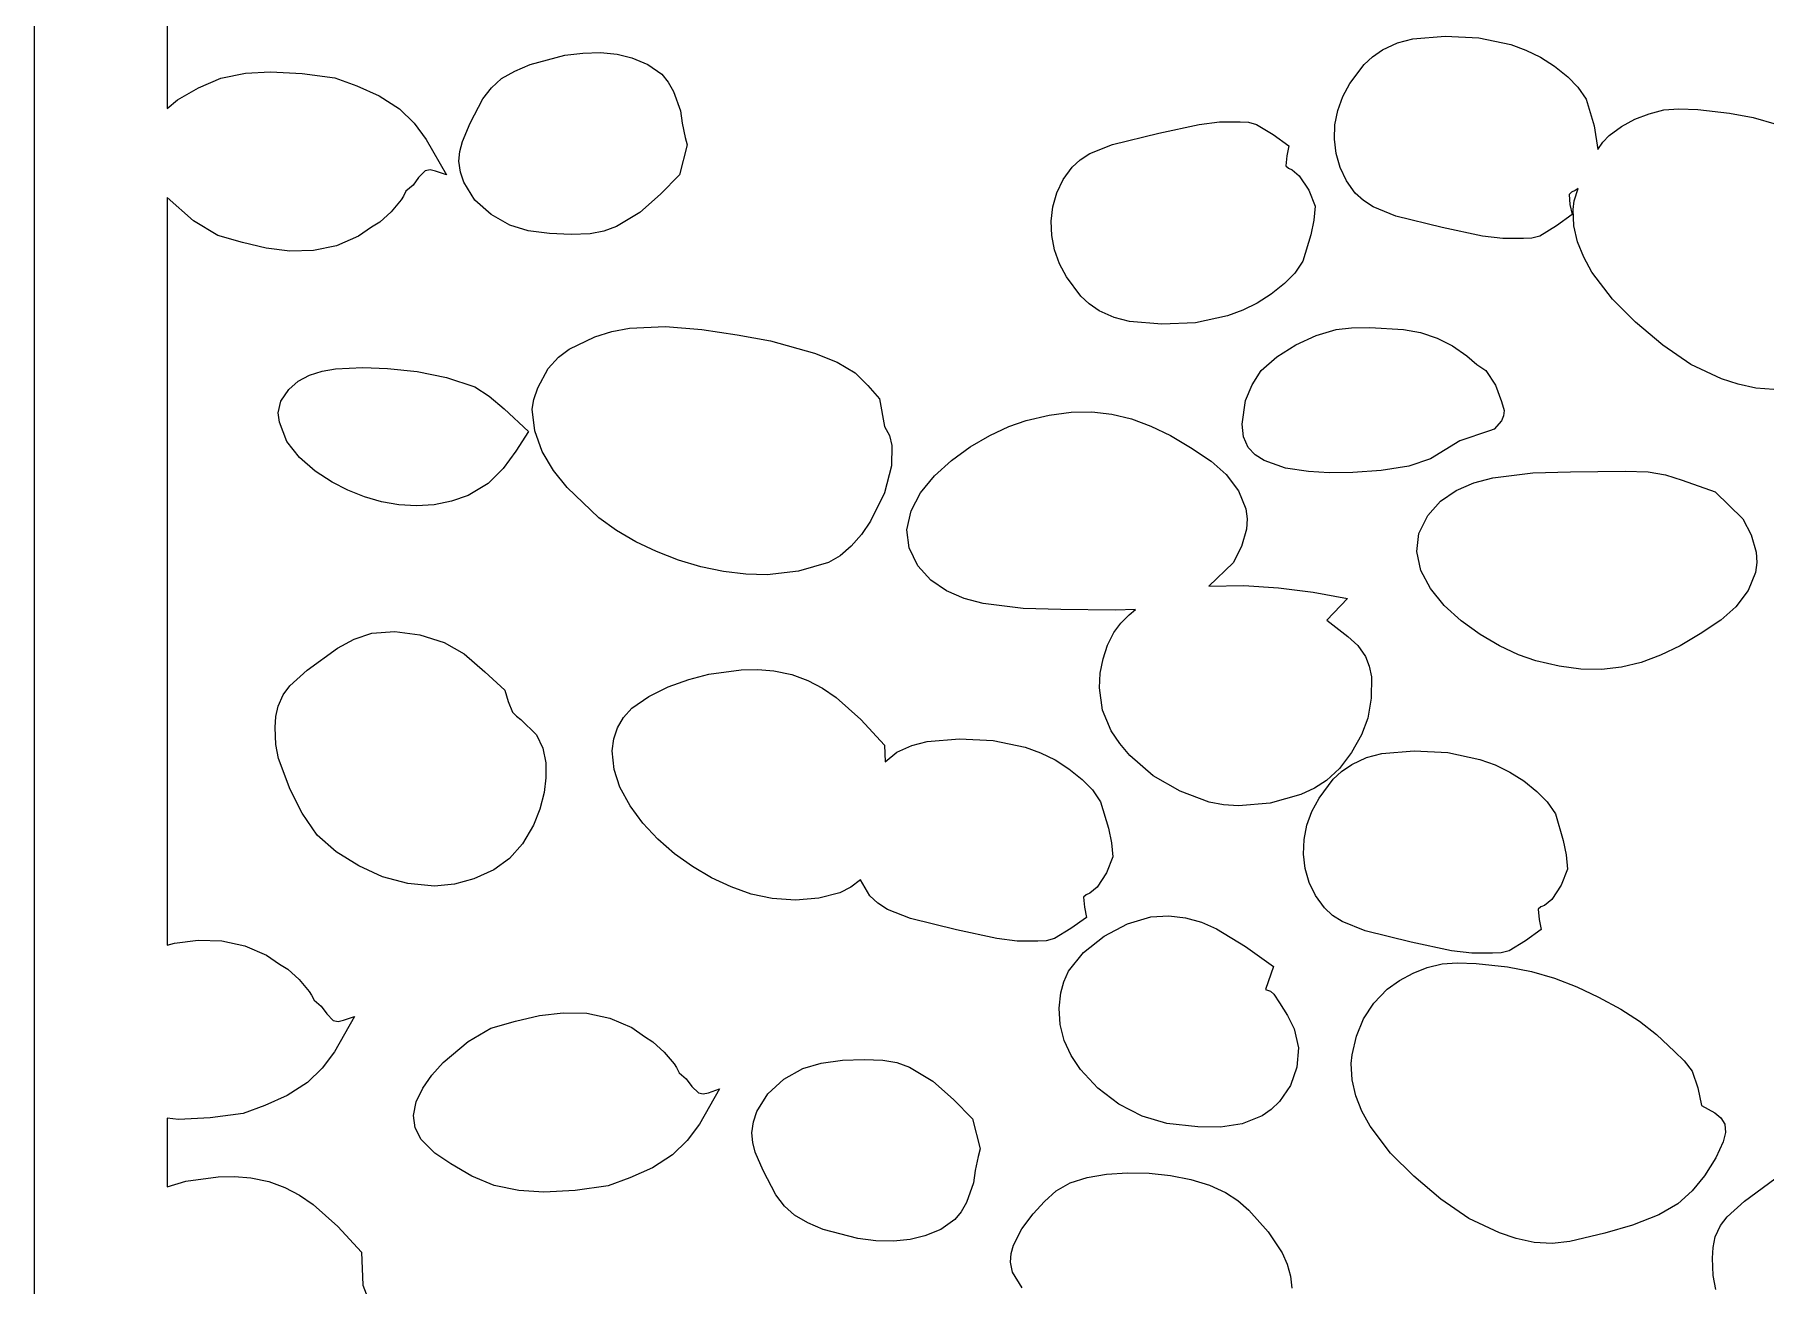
# Model space of a CAD drawing. Extents: x -1 to 541, y -138 to 3207.
# Drawn here: x 80.9 to 232, y 2010.3 to 2119.5 of the extents above; entities that cross this region are included whole.
import ezdxf

# ---------------------------------------------------------------- set-up
doc = ezdxf.new("R2010")
doc.units = 0

msp = doc.modelspace()

# ---------------------------------------------------------------- linework, layer by layer
at = {"layer": 'Calque_1'}
for p, q in [((80.9061, 1472.58), (80.9061, 2276.95)), ((92.4618, 2164.66), (92.4618, 2113.03)), ((201.188625, 2119.115), (204.006, 2119.35)), ((204.006, 2119.35), (206.947016, 2119.207344)), ((127.19, 2117.67625), (128.762785, 2117.871543)), ((128.762785, 2117.871543), (130.299406, 2117.908281)), ((130.299406, 2117.908281), (131.743824, 2117.769941)), ((131.743824, 2117.769941), (133.04, 2117.44)), ((197.667094, 2117.555625), (198.543, 2118.16)), ((198.543, 2118.16), (199.835203, 2118.759375)), ((199.835203, 2118.759375), (201.188625, 2119.115)), ((206.947016, 2119.207344), (209.735125, 2118.61375)), ((209.735125, 2118.61375), (211.061088, 2118.126465)), ((211.061088, 2118.126465), (212.335922, 2117.500781)), ((99.32515, 2116.10875), (101.5, 2116.24)), ((101.5, 2116.24), (104.2535, 2116.09375)), ((121.658, 2115.64), (122.815051, 2116.304277)), ((122.815051, 2116.304277), (124.160094, 2116.876094)), ((124.160094, 2116.876094), (127.19, 2117.67625)), ((133.04, 2117.44), (134.412375, 2116.8775)), ((134.412375, 2116.8775), (135.652, 2116.03)), ((195.693, 2115.21), (196.94175, 2116.88)), ((196.94175, 2116.88), (197.667094, 2117.555625)), ((212.335922, 2117.500781), (213.555326, 2116.728145)), ((213.555326, 2116.728145), (214.715, 2115.8)), ((93.3837, 2113.79), (95.219075, 2114.8425)), ((95.219075, 2114.8425), (97.1644, 2115.67)), ((97.1644, 2115.67), (99.32515, 2116.10875)), ((104.2535, 2116.09375), (107.121, 2115.7)), ((107.121, 2115.7), (109.021, 2115)), ((109.021, 2115), (110.98425, 2114.12625)), ((120.030125, 2113.8625), (120.766766, 2114.847813)), ((120.766766, 2114.847813), (121.658, 2115.64)), ((135.652, 2116.03), (136.204562, 2115.338594)), ((136.204562, 2115.338594), (136.6645, 2114.52625)), ((195.073594, 2114.066719), (195.693, 2115.21)), ((214.715, 2115.8), (215.60125, 2114.9)), ((215.60125, 2114.9), (216.318, 2113.85)), ((92.4618, 2113.03), (93.3837, 2113.79)), ((110.98425, 2114.12625), (112.742, 2112.99)), ((118.907, 2111.74), (120.030125, 2113.8625)), ((136.6645, 2114.52625), (137.275, 2112.82)), ((194.63775, 2112.85875), (195.073594, 2114.066719)), ((216.318, 2113.85), (217.011, 2111.53)), ((112.742, 2112.99), (114.025813, 2111.745625)), ((114.025813, 2111.745625), (115.09025, 2110.3325)), ((118.2345, 2110.14625), (118.907, 2111.74)), ((137.275, 2112.82), (137.434, 2111.74)), ((137.434, 2111.74), (137.691, 2110.5)), ((182.53475, 2111.64625), (184.308875, 2111.858906)), ((184.308875, 2111.858906), (186.113, 2111.87)), ((186.113, 2111.87), (186.853875, 2111.8275)), ((186.853875, 2111.8275), (187.558, 2111.65)), ((194.390531, 2111.611406), (194.63775, 2112.85875)), ((219.383969, 2111.461719), (220.56525, 2112.09375)), ((220.56525, 2112.09375), (221.815906, 2112.581406)), ((221.815906, 2112.581406), (223.099, 2112.92)), ((223.099, 2112.92), (224.414062, 2113.015469)), ((224.414062, 2113.015469), (226.07225, 2112.94125)), ((226.07225, 2112.94125), (228.819, 2112.64)), ((228.819, 2112.64), (230.8935, 2112.236094)), ((230.8935, 2112.236094), (232.90275, 2111.65875)), ((115.09025, 2110.3325), (116.84, 2107.24)), ((137.691, 2110.5), (137.869, 2109.85)), ((174.98675, 2109.90125), (179.027, 2110.89)), ((179.027, 2110.89), (182.53475, 2111.64625)), ((187.558, 2111.65), (188.991625, 2110.76375)), ((188.991625, 2110.76375), (190.369, 2109.78)), ((194.337, 2110.35), (194.390531, 2111.611406)), ((194.482469, 2109.093906), (194.337, 2110.35)), ((194.337, 2110.35), (194.337, 2110.35)), ((217.011, 2111.53), (217.324, 2109.45)), ((217.781625, 2110.08875), (218.309, 2110.69)), ((218.309, 2110.69), (219.383969, 2111.461719)), ((117.937, 2108.44), (118.005313, 2109.291719)), ((118.005313, 2109.291719), (118.2345, 2110.14625)), ((137.869, 2109.85), (137.176, 2107.23)), ((172.154422, 2108.553887), (173.005437, 2109.094219)), ((173.005437, 2109.094219), (174.98675, 2109.90125)), ((190.179, 2108.905), (190.112, 2108.03)), ((190.369, 2109.78), (190.179, 2108.905)), ((194.8325, 2107.87625), (194.482469, 2109.093906)), ((217.324, 2109.45), (217.781625, 2110.08875)), ((114.999, 2107.59), (114.4195, 2107.01875)), ((115.430656, 2107.67875), (114.999, 2107.59)), ((115.894, 2107.5725), (115.430656, 2107.67875)), ((116.84, 2107.24), (115.894, 2107.5725)), ((118.06452, 2107.485723), (117.937, 2108.44)), ((118.353781, 2106.597656), (118.06452, 2107.485723)), ((137.176, 2107.23), (135.531047, 2105.546875)), ((170.670531, 2106.829688), (171.446, 2107.9)), ((171.446, 2107.9), (172.154422, 2108.553887)), ((190.112, 2108.03), (190.32575, 2107.825)), ((190.32575, 2107.825), (190.646, 2107.68)), ((190.646, 2107.68), (191.28, 2107.16)), ((191.28, 2107.16), (192.113125, 2105.90375)), ((195.392531, 2106.720469), (194.8325, 2107.87625)), ((113.316, 2105.83), (113.099, 2105.38)), ((113.93, 2106.35), (113.316, 2105.83)), ((114.4195, 2107.01875), (113.93, 2106.35)), ((119.33925, 2105.03375), (118.353781, 2106.597656)), ((169.760469, 2104.460313), (170.1105, 2105.675)), ((170.1105, 2105.675), (170.670531, 2106.829688)), ((192.113125, 2105.90375), (192.665, 2104.52)), ((196.168, 2105.65), (195.392531, 2106.720469)), ((196.876709, 2104.996113), (196.168, 2105.65)), ((215.047375, 2105.725), (214.834, 2105.52)), ((215.368, 2105.87), (215.047375, 2105.725)), ((215.261, 2104.98), (215.603, 2106.06)), ((215.603, 2106.06), (215.368, 2105.87)), ((94.7604, 2103.23125), (92.4618, 2105.27)), ((92.4618, 2105.27), (92.4618, 2040.03)), ((112.901, 2105.05), (112.022375, 2104.025)), ((113.099, 2105.38), (112.901, 2105.05)), ((120.736844, 2103.775469), (119.33925, 2105.03375)), ((135.531047, 2105.546875), (133.722125, 2103.9575)), ((169.615, 2103.21), (169.760469, 2104.460313)), ((192.665, 2104.52), (192.535875, 2103.28125)), ((197.727859, 2104.455781), (196.876709, 2104.996113)), ((199.709125, 2103.64875), (197.727859, 2104.455781)), ((214.834, 2105.52), (214.901375, 2104.645)), ((214.901375, 2104.645), (215.091, 2103.77)), ((215.18, 2104.21), (215.261, 2104.98)), ((215.247729, 2102.779453), (215.18, 2104.21)), ((96.8874, 2101.95), (94.7604, 2103.23125)), ((110.308, 2102.67), (109.18, 2101.88)), ((111.02, 2103.12), (110.308, 2102.67)), ((112.022375, 2104.025), (111.02, 2103.12)), ((122.39, 2102.85), (120.736844, 2103.775469)), ((123.992625, 2102.36875), (122.39, 2102.85)), ((131.690641, 2102.724375), (130.573127, 2102.323438)), ((133.722125, 2103.9575), (131.690641, 2102.724375)), ((169.668672, 2101.942812), (169.615, 2103.21)), ((192.535875, 2103.28125), (192.289, 2102.02)), ((203.749, 2102.66), (199.709125, 2103.64875)), ((207.257125, 2101.905), (203.749, 2102.66)), ((213.713625, 2102.78625), (212.28, 2101.9)), ((215.091, 2103.77), (213.713625, 2102.78625)), ((215.568828, 2101.38875), (215.247729, 2102.779453)), ((99.038725, 2101.3275), (96.8874, 2101.95)), ((101.123, 2100.84), (99.038725, 2101.3275)), ((109.18, 2101.88), (107.265922, 2101.057969)), ((125.84875, 2102.1125), (123.992625, 2102.36875)), ((127.7225, 2102.04), (125.84875, 2102.1125)), ((129.378, 2102.11), (127.7225, 2102.04)), ((130.573127, 2102.323438), (129.378, 2102.11)), ((169.916125, 2100.6925), (169.668672, 2101.942812)), ((192.289, 2102.02), (191.596, 2099.7)), ((209.031016, 2101.695312), (207.257125, 2101.905)), ((210.835, 2101.69), (209.031016, 2101.695312)), ((211.57625, 2101.7275), (210.835, 2101.69)), ((212.28, 2101.9), (211.57625, 2101.7275)), ((216.10417, 2100.046797), (215.568828, 2101.38875)), ((103.192891, 2100.587656), (101.123, 2100.84)), ((105.255375, 2100.64375), (103.192891, 2100.587656)), ((107.265922, 2101.057969), (105.255375, 2100.64375)), ((170.352016, 2099.483438), (169.916125, 2100.6925)), ((191.596, 2099.7), (190.88, 2098.65375)), ((216.814625, 2098.7625), (216.10417, 2100.046797)), ((170.971, 2098.34), (170.352016, 2099.483438)), ((172.21975, 2096.67), (170.971, 2098.34)), ((190.88, 2098.65375), (189.993, 2097.75)), ((218.604359, 2096.4025), (216.814625, 2098.7625)), ((172.945094, 2095.994375), (172.21975, 2096.67)), ((188.833326, 2096.821855), (187.613922, 2096.049219)), ((189.993, 2097.75), (188.833326, 2096.821855)), ((173.821, 2095.39), (172.945094, 2095.994375)), ((175.112922, 2094.790625), (173.821, 2095.39)), ((186.339088, 2095.423535), (185.013125, 2094.93625)), ((187.613922, 2096.049219), (186.339088, 2095.423535)), ((220.625, 2094.38), (218.604359, 2096.4025)), ((129.786, 2093.11), (131.287988, 2093.582832)), ((131.287988, 2093.582832), (132.825344, 2093.872031)), ((132.825344, 2093.872031), (135.965, 2094.00875)), ((135.965, 2094.00875), (139.122656, 2093.738594)), ((139.122656, 2093.738594), (142.216, 2093.28)), ((176.466625, 2094.435), (175.112922, 2094.790625)), ((179.284, 2094.2), (176.466625, 2094.435)), ((182.225016, 2094.342656), (179.284, 2094.2)), ((185.013125, 2094.93625), (182.225016, 2094.342656)), ((192.748219, 2093.221406), (194.487, 2093.74)), ((194.487, 2093.74), (195.840266, 2093.896406)), ((195.840266, 2093.896406), (197.434375, 2093.92625)), ((197.434375, 2093.92625), (200.366, 2093.76)), ((200.366, 2093.76), (201.863484, 2093.485)), ((223.006031, 2092.374688), (220.625, 2094.38)), ((126.632344, 2091.325469), (127.55175, 2092.04125)), ((127.55175, 2092.04125), (129.786, 2093.11)), ((142.216, 2093.28), (145.126, 2092.76)), ((145.126, 2092.76), (148.975625, 2091.68625)), ((189.308906, 2091.359219), (190.96425, 2092.40375)), ((190.96425, 2092.40375), (192.748219, 2093.221406)), ((201.863484, 2093.485), (203.300125, 2093)), ((203.300125, 2093), (204.655203, 2092.32)), ((204.655203, 2092.32), (205.908, 2091.46)), ((225.45175, 2090.705), (223.006031, 2092.374688)), ((125.727, 2090.35), (126.632344, 2091.325469)), ((148.975625, 2091.68625), (150.942391, 2090.896719)), ((150.942391, 2090.896719), (152.529, 2089.96)), ((187.956, 2090.16), (189.308906, 2091.359219)), ((205.908, 2091.46), (206.78, 2090.7)), ((206.78, 2090.7), (207.571, 2090.16)), ((228.111594, 2089.432812), (225.45175, 2090.705)), ((103.082, 2088.51), (103.916625, 2089.243633)), ((103.916625, 2089.243633), (104.902375, 2089.770313)), ((104.902375, 2089.770313), (105.998562, 2090.121211)), ((105.998562, 2090.121211), (107.1645, 2090.3275)), ((107.1645, 2090.3275), (109.542875, 2090.430938)), ((109.542875, 2090.430938), (111.712, 2090.33)), ((111.712, 2090.33), (114.305, 2090.09)), ((114.305, 2090.09), (116.865625, 2089.56)), ((116.865625, 2089.56), (119.313, 2088.73)), ((124.814875, 2088.665), (125.727, 2090.35)), ((152.529, 2089.96), (153.63075, 2088.86625)), ((187.1695, 2088.9125), (187.956, 2090.16)), ((207.571, 2090.16), (208.402125, 2088.89)), ((229.568512, 2088.965117), (228.111594, 2089.432812)), ((102.162, 2086.47), (102.381625, 2087.505)), ((102.381625, 2087.505), (103.082, 2088.51)), ((119.313, 2088.73), (120.569234, 2087.939375)), ((120.569234, 2087.939375), (121.889875, 2086.8375)), ((124.322, 2086.8), (124.462922, 2087.647188)), ((124.462922, 2087.647188), (124.814875, 2088.665)), ((153.63075, 2088.86625), (154.647, 2087.69)), ((154.647, 2087.69), (155.082, 2085.28)), ((186.285, 2085.48), (186.59, 2087.56)), ((186.59, 2087.56), (187.1695, 2088.9125)), ((208.402125, 2088.89), (208.937, 2087.47)), ((231.135, 2088.62), (229.568512, 2088.965117)), ((232.703141, 2088.511562), (231.135, 2088.62)), ((102.27, 2085.65), (102.162, 2086.47)), ((121.889875, 2086.8375), (124.004, 2084.84)), ((124.560313, 2084.914375), (124.322, 2086.8)), ((167.44, 2085.8), (169.463113, 2086.272402)), ((169.463113, 2086.272402), (171.367281, 2086.521094)), ((171.367281, 2086.521094), (173.178871, 2086.548301)), ((173.178871, 2086.548301), (174.92425, 2086.35625)), ((174.92425, 2086.35625), (176.629785, 2085.947168)), ((209.109047, 2086.222656), (208.918625, 2085.76375)), ((208.937, 2087.47), (209.155, 2086.69)), ((209.155, 2086.69), (209.109047, 2086.222656)), ((102.931563, 2083.98625), (102.27, 2085.65)), ((124.004, 2084.84), (122.890109, 2083.130156)), ((125.2115, 2083.115), (124.560313, 2084.914375)), ((155.082, 2085.28), (155.518813, 2084.497969)), ((155.518813, 2084.497969), (155.7265, 2083.63625)), ((162.561842, 2083.505703), (164.267266, 2084.500625)), ((164.267266, 2084.500625), (165.928275, 2085.275234)), ((165.928275, 2085.275234), (167.44, 2085.8)), ((176.629785, 2085.947168), (178.321844, 2085.323281)), ((178.321844, 2085.323281), (180.026793, 2084.486816)), ((180.026793, 2084.486816), (181.771, 2083.44)), ((186.394875, 2084.3875), (186.285, 2085.48)), ((186.285, 2085.48), (186.285, 2085.48)), ((207.868, 2084.91), (205.295, 2084.04)), ((208.284, 2085.04), (207.868, 2084.91)), ((208.918625, 2085.76375), (208.284, 2085.04)), ((104.015, 2082.5775), (102.931563, 2083.98625)), ((122.890109, 2083.130156), (121.792625, 2081.60875)), ((126.179937, 2081.450625), (125.2115, 2083.115)), ((155.7265, 2083.63625), (155.696, 2081.85)), ((160.916875, 2082.32), (162.561842, 2083.505703)), ((181.771, 2083.44), (183.573, 2082.25)), ((186.807, 2083.46), (186.394875, 2084.3875)), ((187.432059, 2082.821582), (186.807, 2083.46)), ((205.295, 2084.04), (202.742, 2082.46)), ((105.378938, 2081.3975), (104.015, 2082.5775)), ((121.792625, 2081.60875), (120.484578, 2080.310469)), ((155.696, 2081.85), (155.081406, 2079.499219)), ((159.437236, 2080.973047), (160.916875, 2082.32)), ((183.573, 2082.25), (184.892922, 2081.080313)), ((188.212156, 2082.320156), (187.432059, 2082.821582)), ((190.075, 2081.66125), (188.212156, 2082.320156)), ((192.070594, 2081.349219), (190.075, 2081.66125)), ((200.842672, 2081.82375), (198.417125, 2081.4425)), ((202.742, 2082.46), (200.842672, 2081.82375)), ((106.882, 2080.42), (105.378938, 2081.3975)), ((108.244852, 2079.718848), (106.882, 2080.42)), ((120.484578, 2080.310469), (118.739, 2079.27)), ((127.37, 2079.97), (126.179937, 2081.450625)), ((130.161, 2077.32), (127.37, 2079.97)), ((158.227797, 2079.494375), (159.437236, 2080.973047)), ((184.892922, 2081.080313), (185.962625, 2079.68)), ((193.874, 2081.25), (192.070594, 2081.349219)), ((195.937016, 2081.2675), (193.874, 2081.25)), ((198.417125, 2081.4425), (195.937016, 2081.2675)), ((204.968547, 2079.704531), (206.510213, 2080.36959)), ((206.510213, 2080.36959), (208.176625, 2080.81375)), ((208.176625, 2080.81375), (211.657141, 2081.231094)), ((211.657141, 2081.231094), (214.957, 2081.34)), ((214.957, 2081.34), (219.707, 2081.38)), ((219.707, 2081.38), (221.726, 2081.34)), ((221.726, 2081.34), (223.225734, 2081.055156)), ((223.225734, 2081.055156), (224.702125, 2080.61375)), ((224.702125, 2080.61375), (227.565, 2079.58)), ((109.681625, 2079.147656), (108.244852, 2079.718848)), ((111.172398, 2078.721074), (109.681625, 2079.147656)), ((112.69725, 2078.45375), (111.172398, 2078.721074)), ((114.236258, 2078.360332), (112.69725, 2078.45375)), ((115.7695, 2078.455469), (114.236258, 2078.360332)), ((117.277055, 2078.753809), (115.7695, 2078.455469)), ((118.739, 2079.27), (117.277055, 2078.753809)), ((155.081406, 2079.499219), (153.85425, 2077.00875)), ((157.393428, 2077.913516), (158.227797, 2079.494375)), ((185.962625, 2079.68), (186.609516, 2078.084687)), ((202.486, 2077.52), (203.608264, 2078.770645)), ((203.608264, 2078.770645), (204.968547, 2079.704531)), ((227.565, 2079.58), (229.98, 2077.24)), ((131.677488, 2076.219258), (130.161, 2077.32)), ((153.85425, 2077.00875), (153.060238, 2075.852637)), ((157.039, 2076.26), (157.393428, 2077.913516)), ((186.609516, 2078.084687), (186.720471, 2077.225039)), ((186.720471, 2077.225039), (186.661, 2076.33)), ((201.71575, 2075.9425), (202.486, 2077.52)), ((229.98, 2077.24), (230.716625, 2075.82375)), ((133.365281, 2075.228437), (131.677488, 2076.219258)), ((153.060238, 2075.852637), (152.172219, 2074.831406)), ((157.22875, 2074.6975), (157.039, 2076.26)), ((157.039, 2076.26), (157.039, 2076.26)), ((186.661, 2076.33), (186.229625, 2074.81625)), ((201.526, 2074.38), (201.71575, 2075.9425)), ((230.716625, 2075.82375), (231.148, 2074.31)), ((135.184371, 2074.360898), (133.365281, 2075.228437)), ((137.09475, 2073.63), (135.184371, 2074.360898)), ((151.209902, 2074.00166), (150.193, 2073.42)), ((152.172219, 2074.831406), (151.209902, 2074.00166)), ((157.999, 2073.12), (157.22875, 2074.6975)), ((186.229625, 2074.81625), (185.493, 2073.4)), ((201.88043, 2072.726484), (201.526, 2074.38)), ((231.148, 2074.31), (231.207471, 2073.414961)), ((139.05641, 2073.049102), (137.09475, 2073.63)), ((141.029344, 2072.631562), (139.05641, 2073.049102)), ((142.973543, 2072.390742), (141.029344, 2072.631562)), ((147.57875, 2072.6475), (144.849, 2072.34)), ((150.193, 2073.42), (147.57875, 2072.6475)), ((159.121221, 2071.869355), (157.999, 2073.12)), ((185.493, 2073.4), (183.377, 2071.35)), ((202.714813, 2071.145625), (201.88043, 2072.726484)), ((231.096516, 2072.555313), (230.449625, 2070.96)), ((231.207471, 2073.414961), (231.096516, 2072.555313)), ((144.849, 2072.34), (142.973543, 2072.390742)), ((160.481391, 2070.935469), (159.121221, 2071.869355)), ((162.022896, 2070.27041), (160.481391, 2070.935469)), ((183.377, 2071.35), (186.426281, 2071.409062)), ((186.426281, 2071.409062), (189.4645, 2071.215)), ((189.4645, 2071.215), (192.484719, 2070.818438)), ((203.924289, 2069.666953), (202.714813, 2071.145625)), ((230.449625, 2070.96), (229.379922, 2069.559688)), ((163.689125, 2069.82625), (162.022896, 2070.27041)), ((167.169297, 2069.408906), (163.689125, 2069.82625)), ((170.469, 2069.3), (167.169297, 2069.408906)), ((192.484719, 2070.818438), (195.48, 2070.27)), ((195.48, 2070.27), (193.679, 2068.38)), ((205.404, 2068.32), (203.924289, 2069.666953)), ((229.379922, 2069.559688), (228.06, 2068.39)), ((175.22, 2069.26), (170.469, 2069.3)), ((175.093, 2067.32), (175.698625, 2068.135)), ((176.983, 2069.3), (175.22, 2069.26)), ((175.698625, 2068.135), (176.419, 2068.86)), ((176.419, 2068.86), (176.983, 2069.3)), ((193.679, 2068.38), (195.5175, 2066.95)), ((207.049086, 2067.134297), (205.404, 2068.32)), ((228.06, 2068.39), (226.259, 2067.2)), ((107.343625, 2065.9475), (108.803234, 2066.718438)), ((108.803234, 2066.718438), (110.346, 2067.24)), ((110.346, 2067.24), (112.336828, 2067.407344)), ((112.336828, 2067.407344), (114.532125, 2067.11625)), ((114.532125, 2067.11625), (116.643609, 2066.437031)), ((116.643609, 2066.437031), (118.383, 2065.44)), ((174.547828, 2066.20375), (175.093, 2067.32)), ((195.5175, 2066.95), (196.375063, 2066.160937)), ((208.754687, 2066.139375), (207.049086, 2067.134297)), ((226.259, 2067.2), (224.514506, 2066.153184)), ((104.705, 2064.01), (107.343625, 2065.9475)), ((118.383, 2065.44), (120.191125, 2063.88)), ((173.911609, 2063.75375), (174.150125, 2065.005)), ((174.150125, 2065.005), (174.547828, 2066.20375)), ((196.375063, 2066.160937), (197.044, 2065.22)), ((197.044, 2065.22), (197.383219, 2064.355937)), ((210.415945, 2065.364766), (208.754687, 2066.139375)), ((211.928, 2064.84), (210.415945, 2065.364766)), ((222.809422, 2065.316719), (221.117346, 2064.692832)), ((224.514506, 2066.153184), (222.809422, 2065.316719)), ((103.185125, 2062.6525), (104.705, 2064.01)), ((120.191125, 2063.88), (121.946, 2062.26)), ((137.989875, 2063.217031), (139.751, 2063.66)), ((139.751, 2063.66), (142.578, 2064.0475)), ((142.578, 2064.0475), (144.01025, 2064.081875)), ((144.01025, 2064.081875), (145.432, 2063.97)), ((145.432, 2063.97), (146.989484, 2063.639043)), ((146.989484, 2063.639043), (148.396125, 2063.126094)), ((173.844, 2062.48), (173.911609, 2063.75375)), ((197.383219, 2064.355937), (197.5655, 2063.4375)), ((197.5655, 2063.4375), (197.559, 2061.58)), ((213.951072, 2064.367598), (211.928, 2064.84)), ((215.855141, 2064.118906), (213.951072, 2064.367598)), ((217.666607, 2064.091699), (215.855141, 2064.118906)), ((219.411875, 2064.28375), (217.666607, 2064.091699)), ((221.117346, 2064.692832), (219.411875, 2064.28375)), ((102.152, 2060.89), (102.611797, 2061.880937)), ((102.611797, 2061.880937), (103.185125, 2062.6525)), ((121.946, 2062.26), (122.243375, 2061.28625)), ((134.523125, 2061.723594), (136.21, 2062.56875)), ((136.21, 2062.56875), (137.989875, 2063.217031)), ((148.396125, 2063.126094), (149.677328, 2062.453535)), ((149.677328, 2062.453535), (150.8585, 2061.64375)), ((174.1065, 2060.535), (173.844, 2062.48)), ((101.957625, 2059.97125), (102.152, 2060.89)), ((122.243375, 2061.28625), (122.618, 2060.35)), ((122.618, 2060.35), (122.953, 2060.00875)), ((132.289797, 2059.898125), (133.041, 2060.69)), ((133.041, 2060.69), (134.523125, 2061.723594)), ((150.8585, 2061.64375), (153.022375, 2059.702031)), ((174.855, 2058.74), (174.1065, 2060.535)), ((197.559, 2061.58), (197.262, 2059.84)), ((101.914, 2059.03), (101.957625, 2059.97125)), ((101.968719, 2057.527812), (101.914, 2059.03)), ((122.953, 2060.00875), (123.351, 2059.72)), ((123.351, 2059.72), (124.717, 2058.37)), ((131.447016, 2058.018125), (131.763875, 2058.9975)), ((131.763875, 2058.9975), (132.289797, 2059.898125)), ((153.022375, 2059.702031), (155.091, 2057.48)), ((197.262, 2059.84), (196.70325, 2058.380781)), ((102.1935, 2056.305), (101.968719, 2057.527812)), ((124.717, 2058.37), (125.265406, 2057.211562)), ((131.323, 2056.99), (131.447016, 2058.018125)), ((155.091, 2057.48), (155.141, 2056.03)), ((156.167, 2056.85), (157.458766, 2057.449375)), ((157.458766, 2057.449375), (158.812125, 2057.805)), ((158.812125, 2057.805), (161.629, 2058.04)), ((161.629, 2058.04), (164.570578, 2057.893125)), ((164.570578, 2057.893125), (167.358875, 2057.3)), ((167.358875, 2057.3), (168.684791, 2056.813828)), ((175.61724, 2057.607695), (174.855, 2058.74)), ((176.490797, 2056.574062), (175.61724, 2057.607695)), ((196.70325, 2058.380781), (195.83625, 2056.84375)), ((103.22, 2053.61), (102.1935, 2056.305)), ((125.265406, 2057.211562), (125.50725, 2055.935)), ((125.50725, 2055.935), (125.522219, 2054.620937)), ((131.47525, 2055.3575), (131.323, 2056.99)), ((131.323, 2056.99), (131.323, 2056.99)), ((155.141, 2056.03), (156.167, 2056.85)), ((168.684791, 2056.813828), (169.959484, 2056.189375)), ((169.959484, 2056.189375), (171.178654, 2055.417734)), ((178.525875, 2054.8075), (176.490797, 2056.574062)), ((195.83625, 2056.84375), (194.781375, 2055.439844)), ((194.973094, 2055.185625), (195.849, 2055.79)), ((195.849, 2055.79), (197.140781, 2056.389375)), ((197.140781, 2056.389375), (198.49425, 2056.745)), ((198.49425, 2056.745), (201.312, 2056.98)), ((201.312, 2056.98), (204.253016, 2056.831563)), ((204.253016, 2056.831563), (207.041125, 2056.235)), ((207.041125, 2056.235), (208.367088, 2055.746992)), ((125.522219, 2054.620937), (125.39, 2053.35)), ((131.992, 2053.8), (131.47525, 2055.3575)), ((171.178654, 2055.417734), (172.338, 2054.49)), ((172.338, 2054.49), (173.225, 2053.58625)), ((180.868266, 2053.449687), (178.525875, 2054.8075)), ((193.659, 2054.38), (192.598611, 2053.713535)), ((192.999, 2052.84), (194.24775, 2054.51)), ((194.781375, 2055.439844), (193.659, 2054.38)), ((194.24775, 2054.51), (194.973094, 2055.185625)), ((208.367088, 2055.746992), (209.641922, 2055.120938)), ((209.641922, 2055.120938), (210.861326, 2054.348164)), ((210.861326, 2054.348164), (212.021, 2053.42)), ((104.26375, 2051.5475), (103.22, 2053.61)), ((125.39, 2053.35), (125.004375, 2051.885)), ((132.876658, 2052.180527), (131.992, 2053.8)), ((173.225, 2053.58625), (173.941, 2052.54)), ((183.426, 2052.51), (180.868266, 2053.449687)), ((191.398453, 2053.158281), (188.733375, 2052.40625)), ((192.598611, 2053.713535), (191.398453, 2053.158281)), ((192.379594, 2051.695156), (192.999, 2052.84)), ((212.021, 2053.42), (212.907625, 2052.52)), ((105.576, 2049.62), (104.26375, 2051.5475)), ((125.004375, 2051.885), (124.459, 2050.48)), ((133.984828, 2050.667344), (132.876658, 2052.180527)), ((173.941, 2052.54), (174.634, 2050.22)), ((184.653404, 2052.267559), (183.426, 2052.51)), ((185.972859, 2052.173594), (184.653404, 2052.267559)), ((188.733375, 2052.40625), (185.972859, 2052.173594)), ((191.94375, 2050.48375), (192.379594, 2051.695156)), ((212.907625, 2052.52), (213.624, 2051.47)), ((213.624, 2051.47), (214.317, 2049.15)), ((124.459, 2050.48), (123.494656, 2048.855781)), ((135.282678, 2049.272051), (133.984828, 2050.667344)), ((174.634, 2050.22), (174.881375, 2048.955)), ((191.696531, 2049.232969), (191.94375, 2050.48375)), ((107.219, 2048.18), (105.576, 2049.62)), ((123.494656, 2048.855781), (122.36175, 2047.58875)), ((136.736375, 2048.00625), (135.282678, 2049.272051)), ((174.881375, 2048.955), (175.011, 2047.72)), ((191.643, 2047.97), (191.696531, 2049.232969)), ((214.317, 2049.15), (214.563875, 2047.89375)), ((109.188391, 2046.934844), (107.219, 2048.18)), ((111.273375, 2045.99625), (109.188391, 2046.934844)), ((122.36175, 2047.58875), (120.971219, 2046.597344)), ((138.312088, 2046.881543), (136.736375, 2048.00625)), ((139.975984, 2045.909531), (138.312088, 2046.881543)), ((175.011, 2047.72), (174.45825, 2046.33625)), ((191.788469, 2046.718281), (191.643, 2047.97)), ((192.1385, 2045.50125), (191.788469, 2046.718281)), ((214.563875, 2047.89375), (214.693, 2046.66)), ((113.478922, 2045.397031), (111.273375, 2045.99625)), ((115.81, 2045.17), (113.478922, 2045.397031)), ((117.548625, 2045.3425), (115.81, 2045.17)), ((119.234, 2045.8), (117.548625, 2045.3425)), ((120.971219, 2046.597344), (119.234, 2045.8)), ((141.694232, 2045.101816), (139.975984, 2045.909531)), ((152.97, 2045.71), (152.143875, 2045.08875)), ((153.791, 2044.34), (152.97, 2045.71)), ((174.45825, 2046.33625), (173.625, 2045.08)), ((192.698531, 2044.346094), (192.1385, 2045.50125)), ((214.14025, 2045.27125), (213.307, 2044.01)), ((214.693, 2046.66), (214.14025, 2045.27125)), ((143.433, 2044.47), (141.694232, 2045.101816)), ((145.276313, 2044.085), (143.433, 2044.47)), ((147.3165, 2043.9625), (145.276313, 2044.085)), ((149.349938, 2044.12125), (147.3165, 2043.9625)), ((151.173, 2044.58), (149.349938, 2044.12125)), ((152.143875, 2045.08875), (151.173, 2044.58)), ((154.499752, 2043.683242), (153.791, 2044.34)), ((172.670875, 2044.415), (172.457, 2044.21)), ((172.457, 2044.21), (172.524875, 2043.33)), ((172.992, 2044.56), (172.670875, 2044.415)), ((173.625, 2045.08), (172.992, 2044.56)), ((193.474, 2043.28), (192.698531, 2044.346094)), ((213.307, 2044.01), (212.674, 2043.49)), ((155.351016, 2043.141562), (154.499752, 2043.683242)), ((157.332625, 2042.335), (155.351016, 2043.141562)), ((161.373, 2041.35), (157.332625, 2042.335)), ((172.715, 2042.45), (171.337625, 2041.47125)), ((172.524875, 2043.33), (172.715, 2042.45)), ((176.284156, 2041.894063), (178.334, 2042.49)), ((178.334, 2042.49), (179.894438, 2042.590664)), ((179.894438, 2042.590664), (181.3585, 2042.419688)), ((181.3585, 2042.419688), (182.742312, 2042.021367)), ((194.18242, 2042.623242), (193.474, 2043.28)), ((195.033422, 2042.081563), (194.18242, 2042.623242)), ((212.35325, 2043.35375), (212.139, 2043.15)), ((212.139, 2043.15), (212.20675, 2042.27)), ((212.20675, 2042.27), (212.396, 2041.39)), ((212.674, 2043.49), (212.35325, 2043.35375)), ((164.88025, 2040.59), (161.373, 2041.35)), ((171.337625, 2041.47125), (169.904, 2040.59)), ((172.451094, 2039.382187), (174.2465, 2040.8125)), ((174.2465, 2040.8125), (176.284156, 2041.894063)), ((182.742312, 2042.021367), (184.062, 2041.44)), ((184.062, 2041.44), (186.5735, 2039.905313)), ((197.014625, 2041.275), (195.033422, 2042.081563)), ((201.054, 2040.29), (197.014625, 2041.275)), ((212.396, 2041.39), (211.01875, 2040.41125)), ((92.4618, 2040.03), (93.1, 2040.19)), ((93.1, 2040.19), (95.169706, 2040.447969)), ((95.169706, 2040.447969), (97.231875, 2040.39375)), ((97.231875, 2040.39375), (99.242106, 2039.977656)), ((99.242106, 2039.977656), (101.156, 2039.15)), ((166.654031, 2040.379688), (164.88025, 2040.59)), ((168.458, 2040.37), (166.654031, 2040.379688)), ((169.19975, 2040.4125), (168.458, 2040.37)), ((169.904, 2040.59), (169.19975, 2040.4125)), ((171.128, 2037.74), (172.451094, 2039.382187)), ((186.5735, 2039.905313), (189.022, 2038.17)), ((204.562625, 2039.52625), (201.054, 2040.29)), ((206.336859, 2039.315469), (204.562625, 2039.52625)), ((208.141, 2039.31), (206.336859, 2039.315469)), ((208.881875, 2039.34875), (208.141, 2039.31)), ((209.586, 2039.53), (208.881875, 2039.34875)), ((211.01875, 2040.41125), (209.586, 2039.53)), ((101.156, 2039.15), (102.285, 2038.37)), ((102.285, 2038.37), (102.997, 2037.92)), ((102.997, 2037.92), (103.999375, 2037.015)), ((170.724625, 2036.82875), (171.128, 2037.74)), ((189.022, 2038.17), (188.329, 2036.16)), ((201.202, 2037.57375), (202.452469, 2038.061406)), ((202.452469, 2038.061406), (203.735, 2038.4)), ((203.735, 2038.4), (205.050641, 2038.49125)), ((205.050641, 2038.49125), (206.709125, 2038.4175)), ((206.709125, 2038.4175), (209.456, 2038.12)), ((209.456, 2038.12), (211.530344, 2037.711875)), ((211.530344, 2037.711875), (213.53925, 2037.135)), ((103.999375, 2037.015), (104.878, 2035.99)), ((170.475, 2035.85), (170.724625, 2036.82875)), ((188.329, 2036.16), (188.764719, 2036.006719)), ((197.773641, 2034.967031), (198.945, 2036.17)), ((198.945, 2036.17), (200.020531, 2036.941719)), ((200.020531, 2036.941719), (201.202, 2037.57375)), ((213.53925, 2037.135), (215.490781, 2036.393125)), ((215.490781, 2036.393125), (217.393, 2035.49)), ((104.878, 2035.99), (105.075, 2035.66)), ((105.075, 2035.66), (105.293, 2035.21)), ((105.293, 2035.21), (105.906, 2034.69)), ((105.906, 2034.69), (106.396, 2034.02125)), ((170.318, 2034.51), (170.475, 2035.85)), ((188.764719, 2036.006719), (189.06675, 2035.75125)), ((189.06675, 2035.75125), (189.557, 2034.99)), ((189.557, 2034.99), (190.236, 2033.8875)), ((196.891875, 2033.59625), (197.773641, 2034.967031)), ((217.393, 2035.49), (219.32925, 2034.432969)), ((106.396, 2034.02125), (106.976, 2033.45)), ((106.976, 2033.45), (107.407641, 2033.36125)), ((108.816, 2033.8), (107.06675, 2030.7075)), ((107.407641, 2033.36125), (107.870875, 2033.4675)), ((107.870875, 2033.4675), (108.816, 2033.8)), ((120.721, 2032.77), (122.872, 2033.39125)), ((122.872, 2033.39125), (124.957, 2033.87)), ((124.957, 2033.87), (127.026734, 2034.127969)), ((127.026734, 2034.127969), (129.088875, 2034.07375)), ((129.088875, 2034.07375), (131.099078, 2033.657656)), ((131.099078, 2033.657656), (133.013, 2032.83)), ((170.413719, 2033.086563), (170.318, 2034.51)), ((190.236, 2033.8875), (190.843, 2032.71)), ((196.274672, 2032.084844), (196.891875, 2033.59625)), ((219.32925, 2034.432969), (220.9595, 2033.40125)), ((220.9595, 2033.40125), (222.4645, 2032.228906)), ((118.73375, 2031.608906), (120.721, 2032.77)), ((133.013, 2032.83), (134.141, 2032.05)), ((134.141, 2032.05), (134.854, 2031.6)), ((170.768, 2031.71), (170.413719, 2033.086563)), ((171.362281, 2030.400938), (170.768, 2031.71)), ((190.843, 2032.71), (191.196687, 2031.062812)), ((195.897, 2030.46), (196.274672, 2032.084844)), ((222.4645, 2032.228906), (224.025, 2030.75)), ((107.06675, 2030.7075), (106.002375, 2029.294375)), ((116.5545, 2029.77375), (118.73375, 2031.608906)), ((134.854, 2031.6), (135.855875, 2030.695)), ((135.855875, 2030.695), (136.734, 2029.67)), ((172.178, 2029.18), (171.362281, 2030.400938)), ((191.196687, 2031.062812), (191.067, 2029.38)), ((195.816, 2029.69), (195.897, 2030.46)), ((224.025, 2030.75), (224.86925, 2029.93875)), ((106.002375, 2029.294375), (104.719, 2028.05)), ((114.77425, 2027.531719), (115.577562, 2028.686895)), ((115.577562, 2028.686895), (116.5545, 2029.77375)), ((136.734, 2029.67), (136.932, 2029.34)), ((136.932, 2029.34), (137.15, 2028.89)), ((137.15, 2028.89), (137.764, 2028.37)), ((146.306406, 2028.322969), (147.96, 2029.25)), ((147.96, 2029.25), (149.562609, 2029.729687)), ((149.562609, 2029.729687), (151.418625, 2029.9825)), ((151.418625, 2029.9825), (153.292078, 2030.051563)), ((153.292078, 2030.051563), (154.947, 2029.98)), ((154.947, 2029.98), (156.14217, 2029.769863)), ((156.14217, 2029.769863), (157.259797, 2029.371406)), ((157.259797, 2029.371406), (159.291625, 2028.14125)), ((173.705172, 2027.547969), (172.178, 2029.18)), ((191.067, 2029.38), (190.503812, 2027.779688)), ((195.883729, 2028.256582), (195.816, 2029.69)), ((195.816, 2029.69), (195.816, 2029.69)), ((224.86925, 2029.93875), (225.568, 2029.03)), ((225.568, 2029.03), (226.046375, 2027.565)), ((104.719, 2028.05), (102.96125, 2026.91)), ((114.218437, 2026.341621), (114.77425, 2027.531719)), ((137.764, 2028.37), (138.253, 2027.70125)), ((138.253, 2027.70125), (138.832, 2027.13)), ((138.832, 2027.13), (139.264375, 2027.04125)), ((140.674, 2027.48), (138.92425, 2024.3875)), ((139.264375, 2027.04125), (139.72825, 2027.1475)), ((139.72825, 2027.1475), (140.674, 2027.48)), ((144.90875, 2027.06125), (146.306406, 2028.322969)), ((159.291625, 2028.14125), (161.100891, 2026.552969)), ((175.527375, 2026.15125), (173.705172, 2027.547969)), ((190.503812, 2027.779688), (189.557, 2026.38)), ((196.204828, 2026.864531), (195.883729, 2028.256582)), ((226.046375, 2027.565), (226.38, 2026.04)), ((100.998, 2026.04), (99.0976, 2025.34)), ((102.96125, 2026.91), (100.998, 2026.04)), ((113.984, 2025.15), (114.218437, 2026.341621)), ((143.923219, 2025.493906), (144.90875, 2027.06125)), ((161.100891, 2026.552969), (162.746, 2024.87)), ((177.560141, 2025.086406), (175.527375, 2026.15125)), ((188.833061, 2025.687852), (188.039547, 2025.140312)), ((189.557, 2026.38), (188.833061, 2025.687852)), ((196.74017, 2025.522402), (196.204828, 2026.864531)), ((226.38, 2026.04), (227.53525, 2025.39125)), ((93.4762, 2024.8), (92.4618, 2024.93)), ((92.4618, 2024.93), (92.4618, 2018.92)), ((96.230388, 2024.94625), (93.4762, 2024.8)), ((99.0976, 2025.34), (96.230388, 2024.94625)), ((114.11675, 2024.075), (113.984, 2025.15)), ((114.644, 2023.06), (114.11675, 2024.075)), ((138.92425, 2024.3875), (137.859812, 2022.974375)), ((143.506, 2023.65), (143.633809, 2024.604707)), ((143.633809, 2024.604707), (143.923219, 2025.493906)), ((162.746, 2024.87), (163.439, 2022.24)), ((179.719, 2024.45), (177.560141, 2025.086406)), ((182.431, 2024.17), (179.719, 2024.45)), ((184.388891, 2024.138438), (182.431, 2024.17)), ((186.287625, 2024.4275), (184.388891, 2024.138438)), ((188.039547, 2025.140312), (186.287625, 2024.4275)), ((197.450625, 2024.23875), (196.74017, 2025.522402)), ((199.240359, 2021.881094), (197.450625, 2024.23875)), ((227.53525, 2025.39125), (228.077906, 2024.961406)), ((228.077906, 2024.961406), (228.419, 2024.39)), ((228.419, 2024.39), (228.466813, 2023.667969)), ((115.82225, 2021.86), (114.644, 2023.06)), ((137.859812, 2022.974375), (136.576, 2021.73)), ((143.574734, 2022.802656), (143.506, 2023.65)), ((143.803875, 2021.94875), (143.574734, 2022.802656)), ((228.28475, 2022.87375), (227.627, 2021.47)), ((228.466813, 2023.667969), (228.28475, 2022.87375)), ((117.218, 2020.93), (115.82225, 2021.86)), ((136.576, 2021.73), (134.81825, 2020.59)), ((144.476, 2020.36), (143.803875, 2021.94875)), ((163.261, 2021.59), (163.003, 2020.36)), ((163.439, 2022.24), (163.261, 2021.59)), ((201.261, 2019.86), (199.240359, 2021.881094)), ((227.627, 2021.47), (226.629125, 2019.905625)), ((94.1015, 2019.42), (96.928325, 2019.81125)), ((96.928325, 2019.81125), (98.360553, 2019.843281)), ((98.360553, 2019.843281), (99.7823, 2019.73)), ((99.7823, 2019.73), (101.339687, 2019.399043)), ((119.052875, 2019.8775), (117.218, 2020.93)), ((120.998, 2019.05), (119.052875, 2019.8775)), ((132.855, 2019.72), (130.954, 2019.02)), ((134.81825, 2020.59), (132.855, 2019.72)), ((145.59925, 2018.2375), (144.476, 2020.36)), ((163.003, 2020.36), (162.845, 2019.27)), ((171.27, 2019.29), (172.769023, 2019.739512)), ((172.769023, 2019.739512), (174.46525, 2020.024844)), ((174.46525, 2020.024844), (176.288414, 2020.148691)), ((176.288414, 2020.148691), (178.16825, 2020.11375)), ((178.16825, 2020.11375), (180.034492, 2019.922715)), ((180.034492, 2019.922715), (181.816875, 2019.578281)), ((181.816875, 2019.578281), (183.445133, 2019.083145)), ((203.642187, 2017.854531), (201.261, 2019.86)), ((226.629125, 2019.905625), (225.57275, 2018.5775)), ((230.137, 2017.68), (232.775625, 2019.6175)), ((92.4618, 2018.92), (94.1015, 2019.42)), ((101.339687, 2019.399043), (102.746267, 2018.886094)), ((102.746267, 2018.886094), (104.027454, 2018.213535)), ((104.027454, 2018.213535), (105.208663, 2017.40375)), ((123.15875, 2018.61125), (120.998, 2019.05)), ((125.333, 2018.48), (123.15875, 2018.61125)), ((128.08725, 2018.62625), (125.333, 2018.48)), ((130.954, 2019.02), (128.08725, 2018.62625)), ((146.336187, 2017.252188), (145.59925, 2018.2375)), ((162.845, 2019.27), (162.234125, 2017.565)), ((169.053, 2017.64), (170.072625, 2018.58125)), ((170.072625, 2018.58125), (171.27, 2019.29)), ((183.445133, 2019.083145), (184.849, 2018.44)), ((184.849, 2018.44), (185.918516, 2017.73125)), ((225.57275, 2018.5775), (224.3015, 2017.448125)), ((105.208663, 2017.40375), (107.372802, 2015.462031)), ((147.228, 2016.46), (146.336187, 2017.252188)), ((161.774141, 2016.755625), (161.222, 2016.07)), ((162.234125, 2017.565), (161.774141, 2016.755625)), ((167.05625, 2015.2775), (168.039625, 2016.564687)), ((168.039625, 2016.564687), (169.053, 2017.64)), ((185.918516, 2017.73125), (186.873375, 2016.91)), ((186.873375, 2016.91), (188.57, 2015.02)), ((206.08825, 2016.18375), (203.642187, 2017.854531)), ((224.3015, 2017.448125), (222.659, 2016.48)), ((228.617125, 2016.3225), (230.137, 2017.68)), ((107.372802, 2015.462031), (109.442, 2013.24)), ((148.385008, 2015.795723), (147.228, 2016.46)), ((149.729938, 2015.223906), (148.385008, 2015.795723)), ((152.7595, 2014.42375), (149.729938, 2015.223906)), ((159.98225, 2015.2225), (158.609, 2014.66)), ((161.222, 2016.07), (159.98225, 2015.2225)), ((166.32825, 2013.851562), (167.05625, 2015.2775)), ((188.57, 2015.02), (189.776047, 2013.174687)), ((208.748437, 2014.908594), (206.08825, 2016.18375)), ((220.3705, 2015.585), (217.947, 2014.9)), ((222.659, 2016.48), (220.3705, 2015.585)), ((227.584, 2014.56), (228.043797, 2015.550938)), ((228.043797, 2015.550938), (228.617125, 2016.3225)), ((154.332102, 2014.228457), (152.7595, 2014.42375)), ((155.868562, 2014.191719), (154.332102, 2014.228457)), ((157.312867, 2014.330059), (155.868562, 2014.191719)), ((158.609, 2014.66), (157.312867, 2014.330059)), ((166.130445, 2013.109414), (166.32825, 2013.851562)), ((210.205469, 2014.438418), (208.748437, 2014.908594)), ((211.772, 2014.09), (210.205469, 2014.438418)), ((213.339984, 2013.987344), (211.772, 2014.09)), ((214.895875, 2014.15375), (213.339984, 2013.987344)), ((217.947, 2014.9), (214.895875, 2014.15375)), ((227.346, 2012.7), (227.389625, 2013.64125)), ((227.389625, 2013.64125), (227.584, 2014.56)), ((109.442, 2013.24), (109.541, 2010.34)), ((166.081, 2012.36), (166.130445, 2013.109414)), ((166.242, 2011.5), (166.081, 2012.36)), ((189.776047, 2013.174687), (190.214064, 2012.173398)), ((190.214064, 2012.173398), (190.506875, 2011.14)), ((227.400719, 2011.199219), (227.346, 2012.7)), ((167.096375, 2010.10875), (166.242, 2011.5)), ((190.506875, 2011.14), (190.628076, 2010.089727)), ((227.6255, 2009.97875), (227.400719, 2011.199219)), ((109.541, 2010.34), (110.143, 2008.845))]:
    msp.add_line(p, q, dxfattribs=at)

doc.saveas('drawing.dxf')
